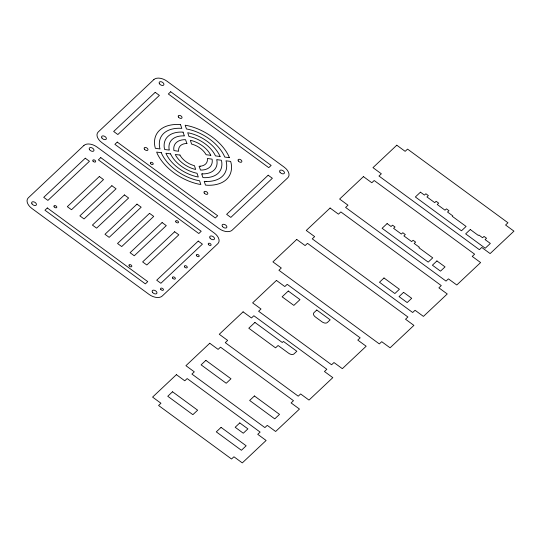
<?xml version="1.0" encoding="UTF-8"?>
<svg xmlns="http://www.w3.org/2000/svg" width="541" height="541" viewBox="0 0 541 541"><rect width="100%" height="100%" fill="white"/><g stroke="black" fill="none" stroke-linecap="round" stroke-linejoin="round"><path stroke-width="0.81" d="M83.943 145.434L28.301 197.844A10.489 6.37 29.9 0 0 31.905 208.474L149.066 294.412A10.489 6.37 29.9 0 0 162.199 296.062L217.847 243.653A10.489 6.37 29.9 0 0 214.243 233.022L97.076 147.084A10.489 6.37 29.9 0 0 83.943 145.434M153.881 79.561L98.239 131.97A10.489 6.37 29.9 0 0 101.843 142.594L219.004 228.539A10.489 6.37 29.9 0 0 232.136 230.189L287.785 177.773A10.489 6.37 29.9 0 0 284.181 167.149L167.013 81.211A10.489 6.37 29.9 0 0 153.881 79.561M85.262 158.215L43.72 197.343L47.906 200.413L89.448 161.286L85.262 158.215M155.199 92.335L113.657 131.47L117.843 134.54L159.385 95.405L155.199 92.335M47.324 207.967L44.944 210.212L145.367 283.876L147.747 281.631L47.324 207.967M100.782 157.62L98.394 159.865L198.817 233.529L201.205 231.284L100.782 157.62M117.262 142.094L114.881 144.339L215.304 218.003L217.685 215.758L117.262 142.094M170.713 91.747L168.332 93.992L268.755 167.656L271.142 165.411L170.713 91.747M99.328 176.515L67.314 206.669L71.5 209.739L103.514 179.578L99.328 176.515M111.879 185.719L79.865 215.873L84.051 218.943L116.065 188.789L111.879 185.719M124.437 194.929L92.423 225.083L96.602 228.153L128.616 197.999L124.437 194.929M136.988 204.133L104.974 234.294L109.16 237.357L141.174 207.203L136.988 204.133M149.539 213.343L117.525 243.497L121.711 246.568L153.725 216.414L149.539 213.343M162.097 222.554L130.077 252.708L134.263 255.778L166.276 225.624L162.097 222.554M174.648 231.758L142.635 261.912L146.814 264.982L178.834 234.828L174.648 231.758M198.243 241.083L156.701 280.211L160.88 283.281L202.422 244.153L198.243 241.083M268.18 175.21L226.632 214.337L230.818 217.408L272.36 178.28L268.18 175.21M296.738 239.44L272.921 261.878L281.293 268.018L278.906 270.263L379.329 343.92L381.716 341.682L390.081 347.816L413.906 325.384L405.534 319.244L407.914 316.999L307.491 243.335L305.11 245.58L296.738 239.44M330.091 208.028L306.267 230.466L314.639 236.606L312.258 238.851L412.682 312.515L415.062 310.27L423.434 316.404L447.251 293.973L438.886 287.832L441.267 285.587L340.844 211.923L338.456 214.168L330.091 208.028M363.437 176.616L339.62 199.054L347.985 205.195L345.604 207.44L446.027 281.104L448.415 278.858L456.78 284.999L480.604 262.561L472.232 256.42L474.613 254.175L374.189 180.511L371.809 182.757L363.437 176.616M396.79 145.204L372.965 167.642L381.337 173.783L378.957 176.028L479.38 249.692L481.76 247.447L490.132 253.587L513.95 231.149L505.578 225.009L507.965 222.764L407.542 149.1L405.155 151.345L396.79 145.204M176.4 374.663L152.582 397.101L160.947 403.241L158.567 405.486L231.541 459.011L233.922 456.766L242.294 462.907L266.111 440.469L257.746 434.328L260.126 432.09L187.152 378.558L184.772 380.803L176.4 374.663M209.752 343.251L185.928 365.689L194.3 371.829L191.913 374.074L264.894 427.6L267.274 425.354L275.639 431.495L299.464 409.057L291.092 402.917L293.479 400.678L220.498 347.146L218.118 349.391L209.752 343.251M243.098 311.839L219.281 334.277L227.646 340.417L225.266 342.663L298.24 396.188L300.62 393.943L308.992 400.083L332.81 377.645L324.444 371.511L326.825 369.266L253.851 315.734L251.47 317.98L243.098 311.839M276.451 280.427L252.627 302.865L260.999 309.006L258.612 311.251L331.586 364.776L333.973 362.531L342.338 368.671L366.162 346.233L357.79 340.1L360.171 337.855L287.197 284.323L284.816 286.568L276.451 280.427M172.525 391.779L167.757 396.262L192.867 414.677L197.634 410.193L172.525 391.779M205.871 360.367L201.11 364.85L226.212 383.265L230.98 378.781L205.871 360.367M254.926 322.436L248.779 328.225L275.558 347.863L278.088 345.489L288.711 353.28A4.193 2.549 29.9 0 0 293.966 353.942L296.826 351.251L283.437 341.432L282.294 342.507L254.926 322.436M288.279 291.024L282.132 296.813L293.844 305.401L299.991 299.613L288.279 291.024M387.106 223.589L382.102 228.302L428.215 262.128L432.739 257.861L418.93 247.737L419.41 247.284L414.176 243.45L415.61 242.104L413.094 240.265L411.667 241.611L403.884 235.896L405.317 234.551L402.802 232.711L401.375 234.057L393.591 228.349L395.018 227.004L392.509 225.164L391.082 226.51L387.106 223.589M420.452 192.177L415.36 196.978L461.466 230.804L466.092 226.449L452.283 216.326L452.756 215.873L447.529 212.038L448.956 210.692L446.447 208.853L445.02 210.199L437.236 204.484L438.663 203.139L436.154 201.299L434.721 202.645L426.944 196.938L428.371 195.592L425.862 193.752L424.428 195.098L420.452 192.177M316.783 310.02L313.929 312.712A4.193 2.549 29.9 0 0 315.369 316.958L322.064 321.868A4.193 2.549 29.9 0 0 327.319 322.531L330.172 319.839L316.783 310.02M221.066 427.376L216.299 431.867L241.408 450.281L246.169 445.798L221.066 427.376M254.412 395.965L249.651 400.455L274.754 418.869L279.521 414.386L254.412 395.965M383.995 277.979L379.471 282.246L394.869 293.54L399.393 289.273L383.995 277.979M239.791 422.92L235.173 427.268L243.288 433.226L247.906 428.871L239.791 422.92M403.579 292.343L399.048 296.61L407.17 302.561L411.694 298.301L403.579 292.343M436.925 260.931L432.401 265.198L440.516 271.149L445.04 266.889L436.925 260.931M470.271 229.519L465.652 233.874L485.236 248.238L490.335 243.436L485.101 239.602L486.535 238.256L484.019 236.41L482.592 237.756L478.866 235.024L478.393 235.477L470.271 229.519M186.922 143.487L185.712 143.534A15.73 9.555 29.9 0 0 178.564 150.263L178.665 151.27L173.931 150.594A20.977 12.741 29.9 0 1 185.529 139.673L186.922 143.487M200.305 166.215L199.095 166.256L200.488 170.077A20.977 12.741 29.9 0 0 212.092 159.149L207.359 158.472L207.453 159.48A15.73 9.555 29.9 0 1 200.305 166.215M180.538 124.653L178.057 124.464A41.948 25.481 29.9 0 0 154.854 146.32L155.382 148.342L160.021 148.931L159.622 147.389A36.707 22.296 29.9 0 1 179.923 128.264L181.81 128.406L180.538 124.653M183.081 132.166L181.79 132.065A31.459 19.111 29.9 0 0 164.39 148.457L164.667 149.512L169.313 150.094L169.164 149.526A26.218 15.926 29.9 0 1 183.663 135.872L184.359 135.919L183.081 132.166M202.361 173.877L201.665 173.823L202.936 177.583L204.227 177.678A31.459 19.111 29.9 0 0 221.627 161.286L221.357 160.237L216.711 159.649L216.86 160.217A26.218 15.926 29.9 0 1 202.361 173.877M206.094 181.478L204.214 181.343L205.485 185.096L207.967 185.279A41.948 25.481 29.9 0 0 231.169 163.429L230.642 161.401L225.996 160.819L226.402 162.361A36.707 22.296 29.9 0 1 206.094 181.478M210.794 155.314L206.08 154.719L205.479 153.651A15.73 9.555 29.9 0 0 192.921 144.44L191.568 144.075L190.378 140.281A20.977 12.741 29.9 0 1 210.76 155.226L210.794 155.314M220.079 156.477L215.44 155.896L215.196 155.314A26.218 15.926 29.9 0 0 189.722 136.63L188.998 136.501L187.727 132.748L189.066 132.985A31.459 19.111 29.9 0 1 219.632 155.402L220.079 156.477M229.364 157.647L224.725 157.059L224.069 155.49A36.707 22.296 29.9 0 0 188.41 129.333L186.456 128.988L185.178 125.235L187.747 125.688A41.948 25.481 29.9 0 1 228.505 155.578L229.364 157.647M161.299 152.684L156.653 152.102L157.512 154.165A41.948 25.481 29.9 0 0 198.27 184.062L200.839 184.515L199.568 180.755L197.614 180.41A36.707 22.296 29.9 0 1 161.948 154.253L161.299 152.684M170.584 153.854L165.938 153.265L166.385 154.341A31.459 19.111 29.9 0 0 196.958 176.765L198.29 177.002L197.019 173.242L196.295 173.113A26.218 15.926 29.9 0 1 170.828 154.428L170.584 153.854M179.937 155.03L175.264 154.516A20.977 12.741 29.9 0 0 195.639 169.468L194.449 165.674L193.096 165.309A15.73 9.555 29.9 0 1 180.545 156.099L179.937 155.03M175.845 221.864A1.576 0.954 29.9 0 0 178.347 222.662A1.576 0.954 29.9 0 0 177.09 220.701A1.576 0.954 29.9 0 0 175.845 221.864M54.134 206.818A1.576 0.954 29.9 0 0 56.636 207.616A1.576 0.954 29.9 0 0 55.371 205.648A1.576 0.954 29.9 0 0 54.134 206.818M92.998 161.09A1.576 0.954 29.9 0 0 95.5 161.887A1.576 0.954 29.9 0 0 94.235 159.926A1.576 0.954 29.9 0 0 92.998 161.09M129.157 265.841A1.576 0.954 29.9 0 0 131.659 266.639A1.576 0.954 29.9 0 0 130.395 264.677A1.576 0.954 29.9 0 0 129.157 265.841M184.589 266.909A1.576 0.954 29.9 0 0 187.091 267.707A1.576 0.954 29.9 0 0 185.827 265.746A1.576 0.954 29.9 0 0 184.589 266.909M196.505 255.69A1.576 0.954 29.9 0 0 199 256.488A1.576 0.954 29.9 0 0 197.742 254.527A1.576 0.954 29.9 0 0 196.505 255.69M208.413 244.471A1.576 0.954 29.9 0 0 210.916 245.269A1.576 0.954 29.9 0 0 209.651 243.308A1.576 0.954 29.9 0 0 208.413 244.471M31.966 203.856A2.624 1.589 29.9 0 0 36.132 205.188A2.624 1.589 29.9 0 0 34.029 201.915A2.624 1.589 29.9 0 0 31.966 203.856M172.68 278.128A1.576 0.954 29.9 0 0 175.183 278.926A1.576 0.954 29.9 0 0 173.918 276.965A1.576 0.954 29.9 0 0 172.68 278.128M160.772 289.347A1.576 0.954 29.9 0 0 163.274 290.145A1.576 0.954 29.9 0 0 162.009 288.184A1.576 0.954 29.9 0 0 160.772 289.347M89.515 149.654A2.624 1.589 29.9 0 0 93.688 150.98A2.624 1.589 29.9 0 0 91.578 147.707A2.624 1.589 29.9 0 0 89.515 149.654M152.474 292.255A2.624 1.589 29.9 0 0 156.647 293.587A2.624 1.589 29.9 0 0 154.537 290.307A2.624 1.589 29.9 0 0 152.474 292.255M210.023 238.047A2.624 1.589 29.9 0 0 214.195 239.379A2.624 1.589 29.9 0 0 212.086 236.106A2.624 1.589 29.9 0 0 210.023 238.047M144.4 149.133A2.096 1.271 29.9 0 0 147.734 150.195A2.096 1.271 29.9 0 0 146.05 147.578A2.096 1.271 29.9 0 0 144.4 149.133M101.904 137.982A2.624 1.589 29.9 0 0 106.07 139.314A2.624 1.589 29.9 0 0 103.967 136.041A2.624 1.589 29.9 0 0 101.904 137.982M178.462 117.052A2.096 1.271 29.9 0 0 181.796 118.114A2.096 1.271 29.9 0 0 180.112 115.497A2.096 1.271 29.9 0 0 178.462 117.052M204.234 193.022A2.096 1.271 29.9 0 0 207.568 194.091A2.096 1.271 29.9 0 0 205.884 191.473A2.096 1.271 29.9 0 0 204.234 193.022M238.297 160.941A2.096 1.271 29.9 0 0 241.631 162.002A2.096 1.271 29.9 0 0 239.947 159.385A2.096 1.271 29.9 0 0 238.297 160.941M159.453 83.774A2.624 1.589 29.9 0 0 163.625 85.106A2.624 1.589 29.9 0 0 161.516 81.833A2.624 1.589 29.9 0 0 159.453 83.774M222.412 226.381A2.624 1.589 29.9 0 0 226.584 227.707A2.624 1.589 29.9 0 0 224.474 224.434A2.624 1.589 29.9 0 0 222.412 226.381M279.961 172.173A2.624 1.589 29.9 0 0 284.133 173.505A2.624 1.589 29.9 0 0 282.023 170.226A2.624 1.589 29.9 0 0 279.961 172.173M150.533 163.544A1.576 0.954 29.9 0 0 153.035 164.342A1.576 0.954 29.9 0 0 151.771 162.381A1.576 0.954 29.9 0 0 150.533 163.544"/></g></svg>
